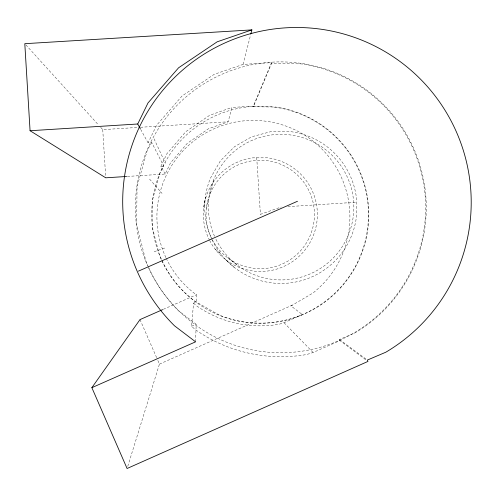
<?xml version="1.0" encoding="UTF-8"?>
<svg xmlns="http://www.w3.org/2000/svg" width="496" height="496" viewBox="0 0 496 496"><rect width="100%" height="100%" fill="white"/><g stroke="black" fill="none" stroke-linecap="round" stroke-linejoin="round"><path stroke-width="0.37" stroke-dasharray="2.48 1.86" d="M195.591 341.831L196.187 324.223L178.603 310.868A145.657 145.371 60.1 0 1 147.926 266.389M166.265 258.354A96.584 96.478 64.2 0 0 195.058 293.824L196.559 294.68L196.236 301.952L193.539 303.137L191.605 326.244L195.033 329.412A149.296 149.011 60.1 0 0 306.813 354.491L313.125 352.507L339.952 340.603L366.135 360.065M203.806 207.043L205.369 197.327M127.354 176.44L165.187 174.034L170.481 162.942L187.265 143.325L208.531 128.731L228.185 121.787L231.83 107.465L253.344 106.125L271.479 62.657L243.065 64.406L214.154 74.357L182.032 96.013L156.587 125.296L148.056 142.817L151.782 142.581L163.705 166.073L160.382 171.672L152.7 199.014L152.365 227.441L159.414 255.006A108.729 108.581 62.7 0 0 161.535 259.935M209.758 194.661L213.392 180.519M243.065 64.406L250.74 34.391M206.373 208.413L208.841 198.977M127.77 466.302L159.445 364.107L156.972 358.453M161.857 260.636A108.729 108.581 62.7 0 0 347.51 279.366A108.729 108.581 62.7 0 0 275.553 107.018L253.382 106.745L271.535 63.488L271.479 62.657M165.187 174.034L160.915 166.247L166.873 153.766L185.764 131.688L209.709 115.27L231.83 107.465M151.782 142.581L147.337 150.059L137.057 186.583L136.598 224.576L146.016 261.429A145.247 144.968 60.1 0 0 394.704 297.389A145.247 144.968 60.1 0 0 301.115 63.879L271.535 63.488M159.445 364.107L292.386 305.121M193.539 303.137L196.094 305.499A111.216 111.067 62.8 0 0 279.298 324.192L283.997 322.716L302.349 314.582L291.003 305.933L312.747 293.167A96.584 96.478 64.2 0 0 333.765 163.568A96.584 96.478 64.2 0 0 206.187 132.711A96.584 96.478 64.2 0 0 165.937 257.66M163.333 309.324L196.559 294.68M191.605 326.244L196.187 324.223M339.952 340.603L339.456 339.475L354.857 332.934A145.657 145.371 60.1 0 0 408.921 138.725A145.657 145.371 60.1 0 0 217.149 76.496A145.657 145.371 60.1 0 0 147.616 265.682M260.288 214.39L281.22 207.006M154.151 251.732L165.497 247.752M160.915 166.247L163.705 166.073M287.909 206.64L356.674 202.225M100.663 127.342L102.746 129.63L139.686 127.323M140.455 127.274L228.185 121.787M339.456 339.475L366.742 359.606M228.191 258.156L238.148 265.775M215.239 249.265L220.646 253.741M225.823 259.786L234.794 267.809M283.997 322.716L313.125 352.507M25.842 44.838L98.586 125.048M149.575 179.099L162.056 193.409M140.678 129.375L148.056 142.817M154.033 138.806L165.385 163.24M140.002 319.598L156.668 357.746M253.344 106.125L253.382 106.745M256.705 157.604L260.419 214.346M102.746 129.63L105.735 177.81M209.628 240.417A57.083 57.003 62.7 0 0 307.018 247.268A57.083 57.003 62.7 0 0 267.635 157.827L252.768 157.852A57.083 57.003 62.7 0 0 209.287 239.748M212.189 239.983A76.254 76.105 60.1 0 0 356.438 216.826L356.314 196.955A76.254 76.105 60.1 0 0 290.582 131.638L270.742 131.663L251.577 136.822L234.397 146.773L220.379 160.847L210.471 178.089A76.254 76.105 60.1 0 0 211.86 239.289M212.226 239.562A54.25 54.176 62.7 0 1 262.217 160.258A54.25 54.176 62.7 0 1 306.28 243.108A54.25 54.176 62.7 0 1 212.579 240.225M214.539 236.288A72.825 72.689 60.1 0 1 288.331 134.707A72.825 72.689 60.1 0 1 340.622 249.079A72.825 72.689 60.1 0 1 215.487 238.359M219.213 315.072L194.55 300.985A108.5 108.357 62.8 0 1 209.498 118.668A108.5 108.357 62.8 0 1 368.33 209.411A108.5 108.357 62.8 0 1 219.213 315.072"/><path stroke-width="0.74" d="M250.933 33.641L251.894 29.89L24.8 43.691L30.07 130.727L105.735 177.81L126.579 176.483M140.312 128.706L137.727 124L147.994 102.957L178.579 67.797L217.167 41.813L251.894 29.89M91.859 387.667L195.591 341.831L174.505 325.81A174.567 174.146 59 0 1 183.88 68.963A174.567 174.146 59 0 1 438.718 100.806A174.567 174.146 59 0 1 385.807 352.216L367.362 360.065L367.958 361.423L127.081 468.503L91.859 387.667L140.002 319.598L162.626 309.634M138.403 271.138L297.501 201.264M30.07 130.727L137.727 124"/></g></svg>
